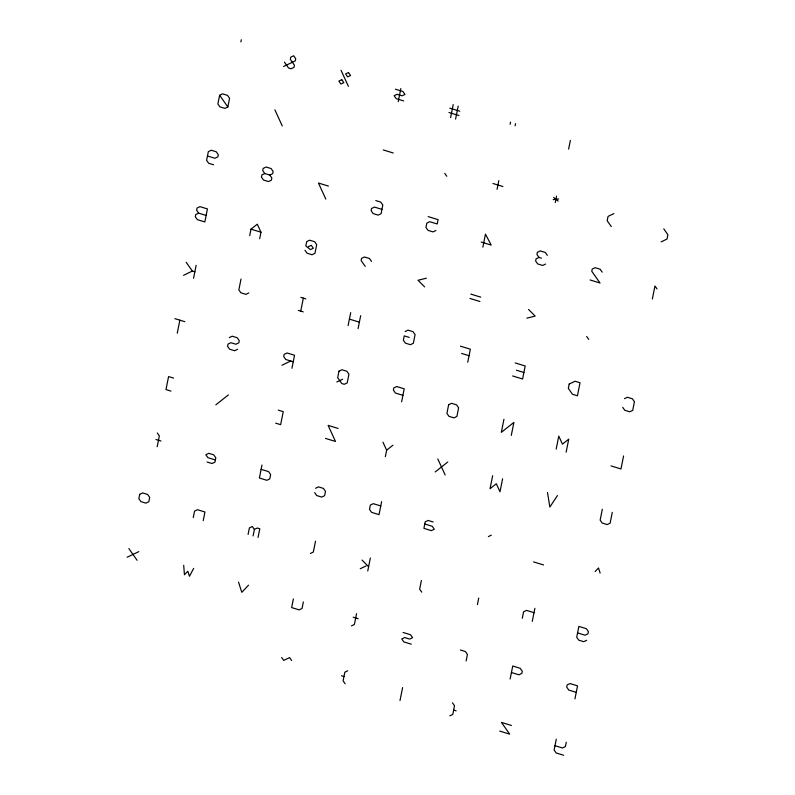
<?xml version="1.0" encoding="UTF-8"?>
<svg xmlns="http://www.w3.org/2000/svg" width="795" height="795" viewBox="0 0 795 795"><rect width="100%" height="100%" fill="white"/><g stroke="black" fill="none" stroke-linecap="round" stroke-linejoin="round"><path stroke-width="1.19" d="M219.619 95.261L217.88 103.936L219.937 106.868L224.925 108.388L227.857 106.987L229.586 98.312L227.529 95.38L222.55 93.85L219.619 95.261L227.857 106.987M177.265 333.204L179.879 320.186M157.181 446.75L159.348 435.899L157.291 432.967M193.543 278.329L196.146 265.321M240.885 41.916L241.312 39.75M193.255 517.634L194.556 511.125L197.478 509.714L204.961 512L203.222 520.675M241.024 279.045L238.848 289.887L240.905 292.818L245.894 294.349L248.825 292.938M249.71 235.668L251.011 229.159L257.302 224.18L260.979 232.21L259.677 238.719M248.09 534.409L249.392 527.9L252.323 526.499L254.38 529.43L253.078 535.929M261.992 465.005L259.379 478.014L266.862 480.299L269.783 478.898L270.658 474.555L268.601 471.624L261.118 469.338M300.739 311.123L303.342 298.115M258.067 537.46L259.796 528.784L257.312 528.019L254.38 529.43M291.934 368.284L294.538 355.266L287.065 352.98L284.133 354.391L283.706 356.558L285.763 359.489L293.236 361.775M293.375 598.903L291.646 607.579L299.119 609.864L302.05 608.463L303.352 601.954M348.101 325.612L350.704 312.604M398.245 101.571L400.849 88.563M315.506 541.226L313.339 552.068L310.408 553.469M358.068 328.663L360.672 315.655M450.596 117.59L453.2 104.572M385.337 456.708L386.638 450.199L382.961 442.169M356.567 613.631L354.391 624.472L351.47 625.884M455.575 119.111L458.188 106.103M367.747 571.019L370.351 558.001M381.64 501.605L379.036 514.623L371.553 512.338L369.496 509.406L370.371 505.064L373.292 503.662L380.775 505.948M401.614 401.843L404.218 388.825L396.745 386.539L393.813 387.94L393.386 390.116L395.443 393.048L402.916 395.334M482.853 247.156L485.457 234.137L491.201 245.099L481.223 242.048M497.074 189.349L498.803 180.674M510.102 124.288L510.529 122.112M421.39 580.519L419.661 589.194L421.718 592.126M400.004 700.574L402.608 687.566M467.748 362.222L470.352 349.214L460.385 346.163M515.081 125.809L515.518 123.642M492.642 475.718L490.038 488.736L496.328 483.758L500.005 491.787L502.609 478.769M503.931 419.333L501.327 432.341L513.908 422.384L511.294 435.392M555.268 202.556L556.58 196.047M466.138 660.963L467.44 654.454L465.383 651.522L460.394 650.002M477.427 604.568L478.729 598.069M568.624 149.092L570.363 140.417M510.132 679.029L512.745 666.011L520.218 668.307L522.275 671.238L521.848 673.405L518.916 674.806L511.433 672.52M522.295 618.301L523.597 611.792L526.529 610.381L534.002 612.677M556.172 449.125L558.776 436.107L562.453 444.137L568.743 439.158L566.139 452.176M532.262 621.352L534.876 608.334M556.291 739.181L554.115 750.033L556.182 752.964L563.655 755.25M602.322 509.277L600.155 520.119L602.212 523.05L607.191 524.581L610.123 523.17L612.289 512.328M652.357 299.009L654.961 286.001L657.028 288.933M566.259 742.232L565.394 746.575L562.462 747.976L554.99 745.69M574.944 698.855L577.548 685.846L570.075 683.561L567.143 684.962L566.716 687.128L568.773 690.06L576.246 692.356M623.588 455.933L620.975 468.951L611.007 465.9M193.672 568.395L189.439 576.305L187.819 571.207L184.45 574.785L183.695 565.344M557.454 495.553L549.862 507.041L547.487 492.503M248.507 585.18L241.789 592.325L238.54 582.129M595.147 571.535L598.506 567.958L600.136 573.056M215.833 404.844L228.413 394.886M386.638 450.199L392.929 445.22M435.193 471.962L447.774 461.994M283.577 66.492L295.283 60.867L295.72 58.701L293.663 55.769L290.731 57.17L290.304 59.337L294.418 65.2L293.981 67.376L291.059 68.777L288.565 68.012L284.451 62.149M264.795 173.529L261.863 174.94L261.436 177.106L263.493 180.038L268.472 181.568L271.403 180.157L271.84 177.991L269.783 175.059L264.795 173.529L262.738 170.597L263.165 168.431L266.096 167.03L271.085 168.55L273.142 171.482L272.705 173.648L269.783 175.059M198.661 213.149L195.739 214.551L195.302 216.717L197.359 219.649L204.832 221.944L207.445 208.926L199.962 206.64L197.041 208.042L196.603 210.218L198.661 213.149L206.143 215.435M183.575 275.279L192.36 271.065L194.845 271.83M308.341 246.698L311.272 245.297L313.329 248.229L310.398 249.63L305.846 245.943L306.721 241.601L309.643 240.199L314.631 241.72L316.688 244.651L314.949 253.327L312.028 254.738L307.039 253.208L304.982 250.276M435.928 230.49L432.997 231.902L428.008 230.371L425.951 227.44L426.826 223.107L429.747 221.696L437.23 223.981L438.095 219.649L428.127 216.598M229.298 337.607L232.22 336.206L237.208 337.726L239.265 340.658L238.828 342.824L235.906 344.235L230.918 342.705L227.996 344.116L227.559 346.282L229.616 349.214L234.605 350.744L237.526 349.333M281.967 365.233L290.741 361.01M613.909 213.587L608.056 216.399L607.181 220.742L611.305 226.605M541.484 258.186L539 257.421L536.069 258.832L535.631 260.998L537.688 263.93L542.677 265.451L545.608 264.049M405.112 331.555L408.034 330.144L413.022 331.674L415.079 334.606L413.34 343.281L410.419 344.682L405.43 343.162L403.373 340.23L404.238 335.887L409.226 337.418M336.802 382.007L342.655 379.195M661.162 241.859L667.015 239.047L667.88 234.704L663.765 228.841M127.121 557.245L138.827 551.621M315.526 488.289L318.457 486.878L323.436 488.408L325.493 491.34L324.628 495.673L321.697 497.084L316.718 495.553L314.661 492.622M624.472 398.663L627.394 397.262L632.383 398.782L634.44 401.714L632.701 410.389L629.779 411.8L624.791 410.27L622.733 407.338M360.264 568.723L366.117 565.911M488.398 536.575L491.32 535.164M347.763 670.781L344.841 672.192L343.102 680.868L345.159 683.799M586.67 640.293L583.749 641.704L578.76 640.174L576.703 637.242L578.869 626.4L586.352 628.686L588.409 631.618L587.972 633.794L585.05 635.195L577.568 632.909M449.861 715.828L452.782 714.427L454.521 705.751L452.464 702.82M426.368 278.21L418.021 280.257L424.629 286.886M526.837 318.149L535.184 316.102L528.576 309.474M553.211 199.625L558.637 198.979M395.433 89.199L402.906 91.495L404.973 94.426L402.041 95.827L397.053 94.307L394.131 95.708L396.188 98.64L403.661 100.925M449.841 108.15L459.808 111.201M448.966 112.493L458.944 115.543M383.269 149.937L393.247 152.988M492.95 183.486L502.927 186.537M328.415 186.09L318.447 183.039L325.811 199.108M375.777 200.579L380.765 202.109L382.822 205.04L381.083 213.716L378.162 215.117L373.173 213.597L371.116 210.665L371.543 208.499L374.475 207.088L381.948 209.373M207.455 155.989L214.938 158.275L217.87 156.873L218.297 154.707L216.24 151.775L211.251 150.245L208.33 151.656L206.591 160.332L208.648 163.263L213.636 164.784M590.039 279.949L600.016 283L591.778 271.274L592.215 269.098L595.137 267.696L600.126 269.217L602.183 272.148M470.809 294.1L480.776 297.151M251.011 229.159L260.979 232.21M469.934 298.443L479.912 301.494M300.848 297.35L305.837 298.88M515.22 362.937L525.197 365.988L522.593 379.006L512.616 375.956M349.403 319.113L359.37 322.164M461.577 353.427L469.05 355.713M516.412 370.212L523.895 372.497M298.244 310.368L303.223 311.888M174.89 318.656L184.857 321.707M173.568 378.102L168.58 376.582L165.976 389.59L170.965 391.12M278.26 410.131L283.249 411.661L280.645 424.669L275.656 423.149M338.094 428.435L328.116 425.385L335.49 441.454L325.513 438.403M433.116 521.967L428.137 520.437L425.206 521.848L423.904 528.347L431.387 530.643L434.309 529.231L432.251 526.3L424.769 524.014M155.989 439.476L160.978 441.006M215.385 459.947L207.902 457.662L205.845 454.73L208.767 453.329L213.756 454.849L215.813 457.781L214.948 462.124L212.017 463.525L207.038 462.004M533.584 561.906L543.561 564.957M353.209 617.208L358.187 618.729M403.055 632.462L410.538 634.748L412.595 637.679L409.673 639.081L404.685 637.56L401.753 638.961L403.81 641.893L411.293 644.188M511.423 725.457L501.446 722.407L509.684 734.133L499.717 731.082M341.482 675.77L343.967 676.525M453.657 710.084L456.141 710.849M553.648 197.458L558.199 201.145M362.003 560.048L368.612 566.676M547.348 255.374L545.281 252.442L540.302 250.912L537.37 252.323L536.933 254.489L539 257.421M586.66 336.454L588.717 339.385M444.723 173.34L446.78 176.271M371.533 261.426L369.476 258.494L364.488 256.974L361.556 258.375L361.129 260.551L365.243 266.414M186.179 262.271L192.36 271.065M291.626 660.516L289.569 657.584L283.716 660.397L281.649 657.465M128.86 548.57L137.088 560.296M341.025 70.258L348.389 86.317M437.797 458.944L445.17 475.012M274.891 109.869L282.255 125.938M139.711 494.341L138.847 498.684L140.904 501.615L145.892 503.136L148.814 501.734L149.689 497.392L147.622 494.46L142.643 492.94L139.711 494.341M338.978 371.166L337.676 377.675L341.79 383.538L344.285 384.293L347.206 382.892L348.945 374.216L346.888 371.285L341.9 369.755L338.978 371.166M448.658 404.725L446.919 413.4L448.976 416.332L453.965 417.852L456.896 416.451L458.626 407.775L456.569 404.844L451.59 403.313L448.658 404.725M569.2 384.055L568.326 388.387L572.44 394.25L577.428 395.781L580.032 382.763L575.053 381.242L569.2 384.055M348.508 72.544L345.577 73.955L347.634 76.886L350.565 75.475L348.508 72.544M341.78 79.699L338.859 81.1L340.916 84.032L343.838 82.63L341.78 79.699"/></g></svg>
